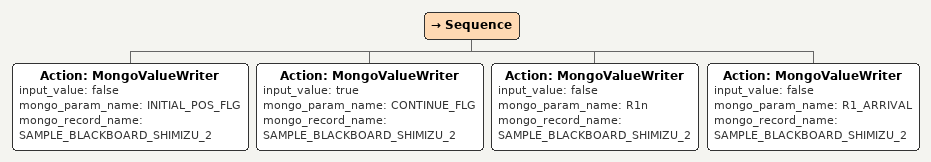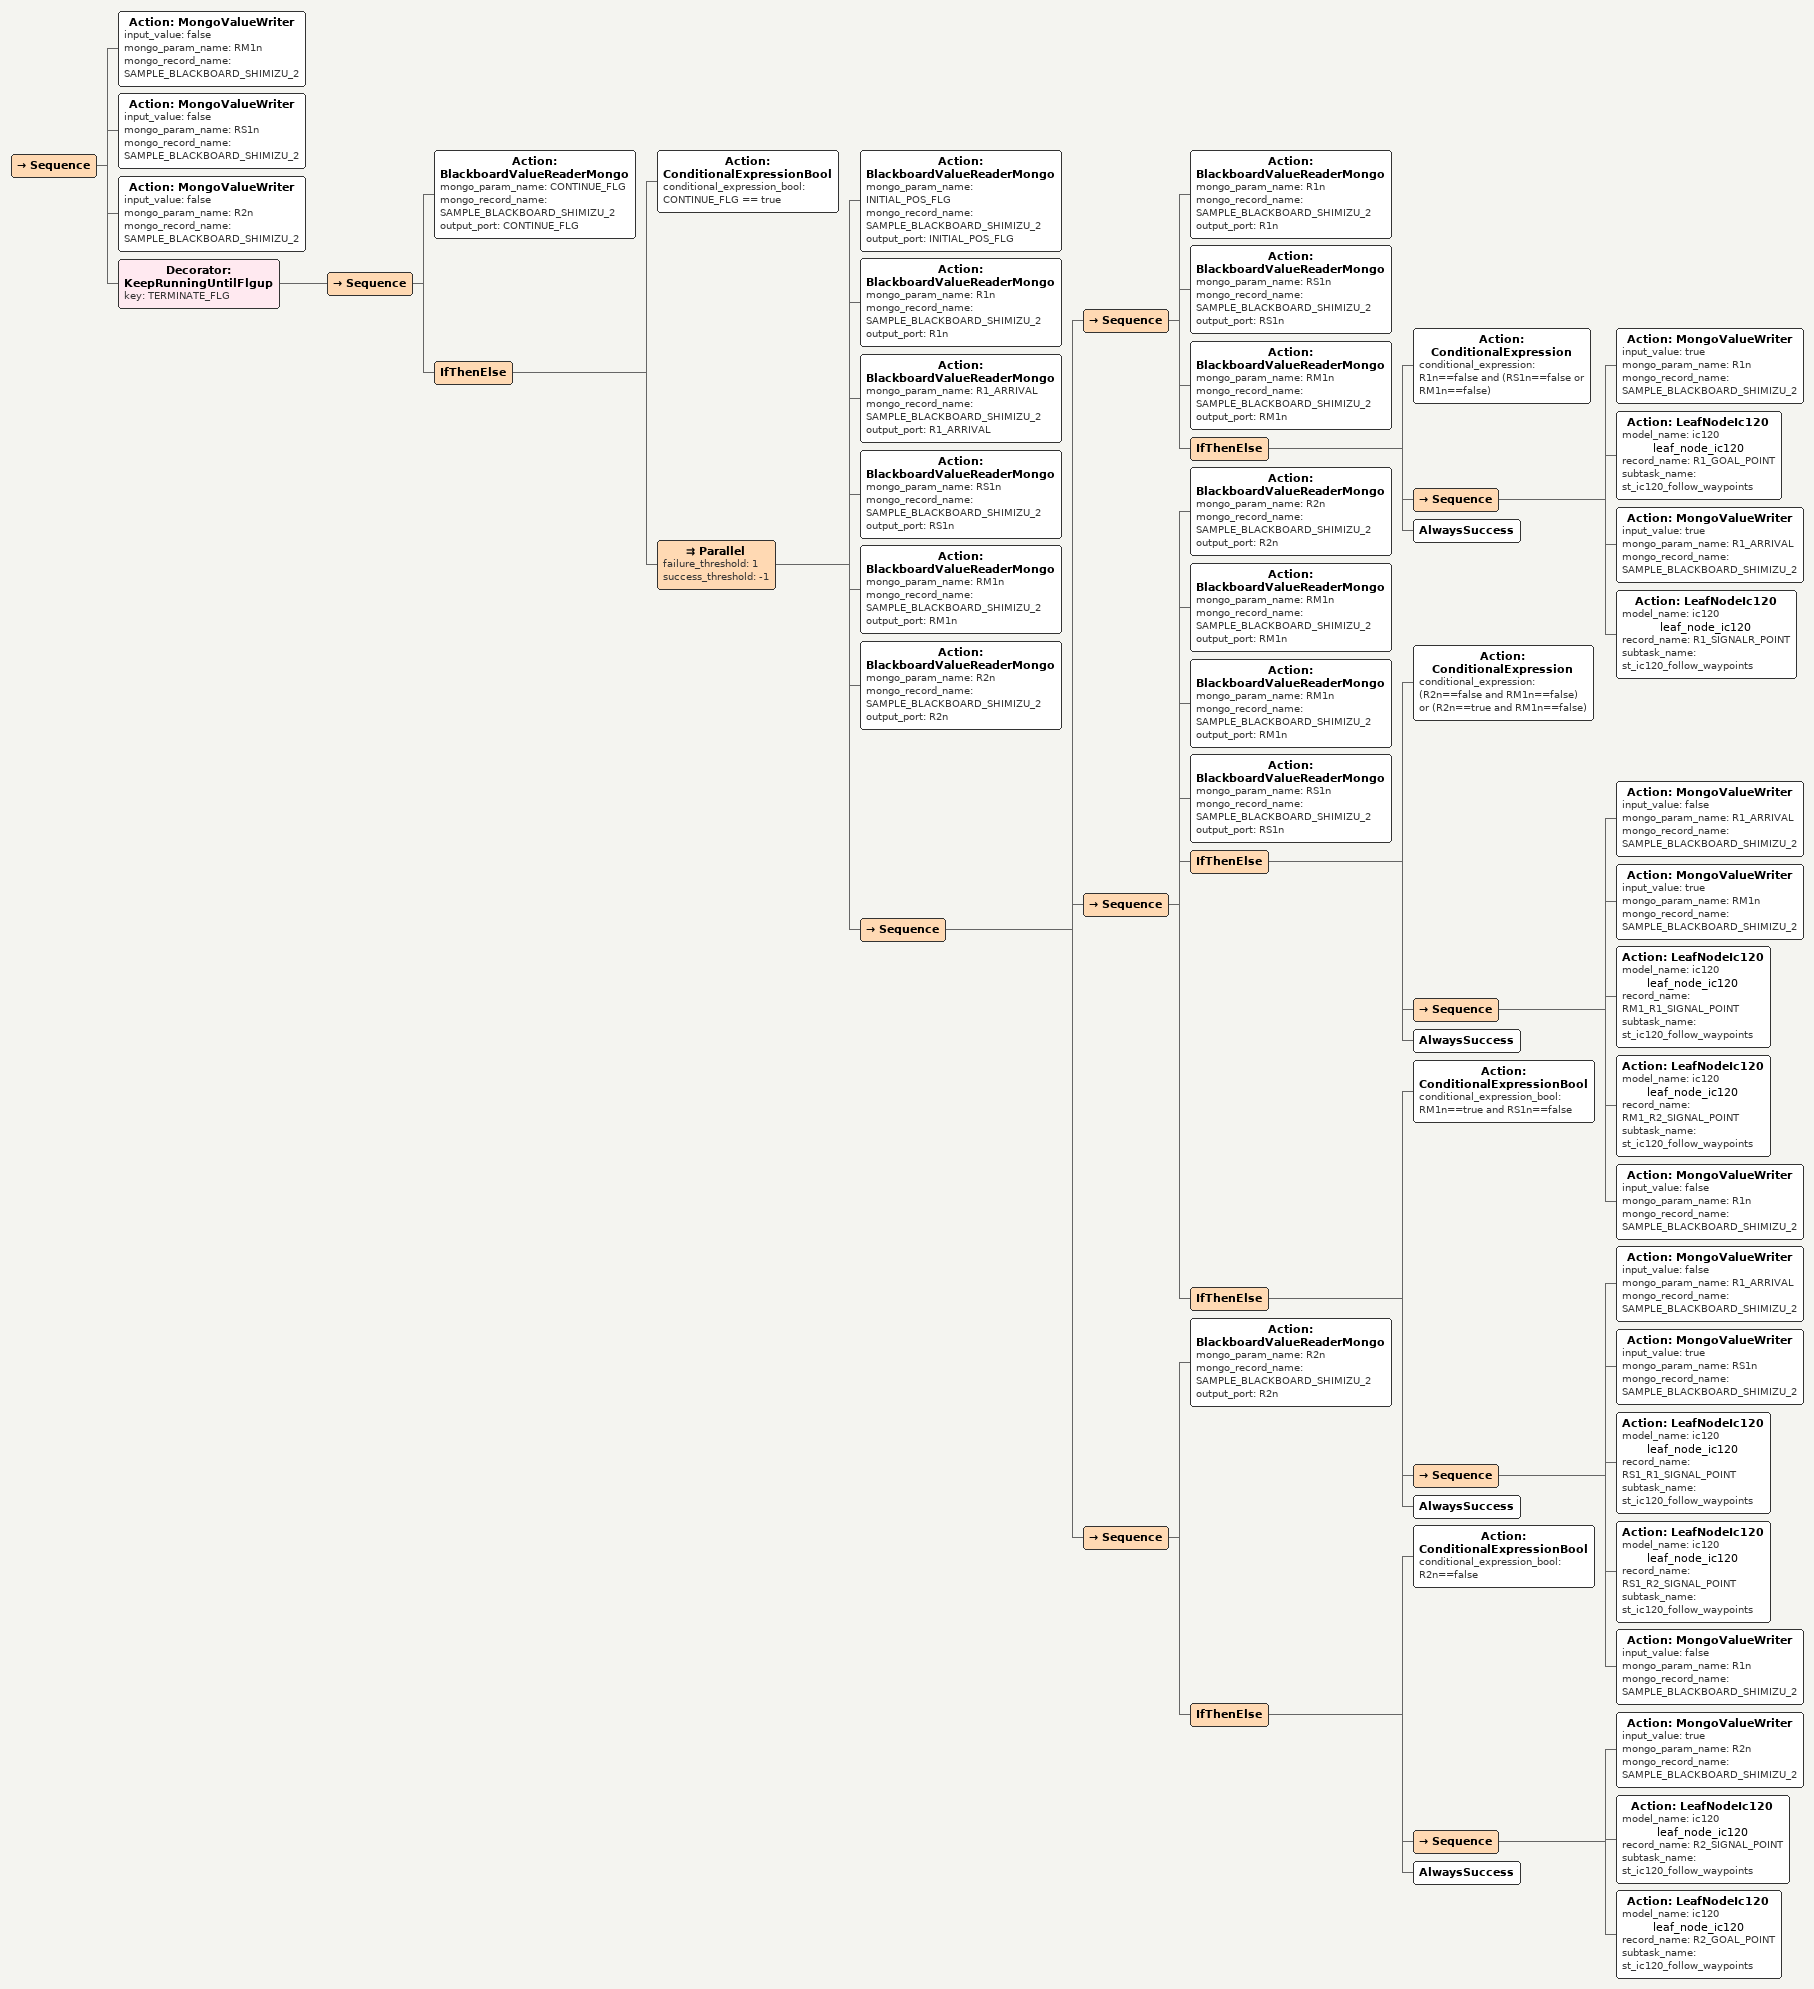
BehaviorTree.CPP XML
<Sequence>
    <Action ID="MongoValueWriter" input_value="false" mongo_param_name="INITIAL_POS_FLG" mongo_record_name="SAMPLE_BLACKBOARD_SHIMIZU_2"/>
    <Action ID="MongoValueWriter" input_value="true" mongo_param_name="CONTINUE_FLG" mongo_record_name="SAMPLE_BLACKBOARD_SHIMIZU_2"/>
    <Action ID="MongoValueWriter" input_value="false" mongo_param_name="R1n" mongo_record_name="SAMPLE_BLACKBOARD_SHIMIZU_2"/>
    <Action ID="MongoValueWriter" input_value="false" mongo_param_name="R1_ARRIVAL" mongo_record_name="SAMPLE_BLACKBOARD_SHIMIZU_2"/>
</Sequence>

<Sequence>
            <Action ID="MongoValueWriter" input_value="false" mongo_param_name="RM1n" mongo_record_name="SAMPLE_BLACKBOARD_SHIMIZU_2"/>
            <Action ID="MongoValueWriter" input_value="false" mongo_param_name="RS1n" mongo_record_name="SAMPLE_BLACKBOARD_SHIMIZU_2"/>
            <Action ID="MongoValueWriter" input_value="false" mongo_param_name="R2n" mongo_record_name="SAMPLE_BLACKBOARD_SHIMIZU_2"/>
            <Decorator ID="KeepRunningUntilFlgup" key="TERMINATE_FLG">
                <Sequence>
                    <Action ID="BlackboardValueReaderMongo" mongo_param_name="CONTINUE_FLG" mongo_record_name="SAMPLE_BLACKBOARD_SHIMIZU_2" output_port="CONTINUE_FLG"/>
                    <IfThenElse>
                        <Action ID="ConditionalExpressionBool" conditional_expression_bool="CONTINUE_FLG == true"/>
                        <Parallel failure_threshold="1" success_threshold="-1">
                            <Action ID="BlackboardValueReaderMongo" mongo_param_name="INITIAL_POS_FLG" mongo_record_name="SAMPLE_BLACKBOARD_SHIMIZU_2" output_port="INITIAL_POS_FLG"/>
                            <Action ID="BlackboardValueReaderMongo" mongo_param_name="R1n" mongo_record_name="SAMPLE_BLACKBOARD_SHIMIZU_2" output_port="R1n"/>
                            <Action ID="BlackboardValueReaderMongo" mongo_param_name="R1_ARRIVAL" mongo_record_name="SAMPLE_BLACKBOARD_SHIMIZU_2" output_port="R1_ARRIVAL"/>
                            <Action ID="BlackboardValueReaderMongo" mongo_param_name="RS1n" mongo_record_name="SAMPLE_BLACKBOARD_SHIMIZU_2" output_port="RS1n"/>
                            <Action ID="BlackboardValueReaderMongo" mongo_param_name="RM1n" mongo_record_name="SAMPLE_BLACKBOARD_SHIMIZU_2" output_port="RM1n"/>
                            <Action ID="BlackboardValueReaderMongo" mongo_param_name="R2n" mongo_record_name="SAMPLE_BLACKBOARD_SHIMIZU_2" output_port="R2n"/>
                            <Sequence>
                                <Sequence>
                                    <Action ID="BlackboardValueReaderMongo" mongo_param_name="R1n" mongo_record_name="SAMPLE_BLACKBOARD_SHIMIZU_2" output_port="R1n"/>
                                    <Action ID="BlackboardValueReaderMongo" mongo_param_name="RS1n" mongo_record_name="SAMPLE_BLACKBOARD_SHIMIZU_2" output_port="RS1n"/>
                                    <Action ID="BlackboardValueReaderMongo" mongo_param_name="RM1n" mongo_record_name="SAMPLE_BLACKBOARD_SHIMIZU_2" output_port="RM1n"/>
                                    <IfThenElse>
                                        <Action ID="ConditionalExpression" conditional_expression="R1n==false and 
(RS1n==false or RM1n==false)
"/>
                                        <Sequence>
                                            <Action ID="MongoValueWriter" input_value="true" mongo_param_name="R1n" mongo_record_name="SAMPLE_BLACKBOARD_SHIMIZU_2"/>
                                            <Action ID="LeafNodeIc120" model_name="ic120" name="leaf_node_ic120" record_name="R1_GOAL_POINT" subtask_name="st_ic120_follow_waypoints"/>
                                            <Action ID="MongoValueWriter" input_value="true" mongo_param_name="R1_ARRIVAL" mongo_record_name="SAMPLE_BLACKBOARD_SHIMIZU_2"/>
                                            <Action ID="LeafNodeIc120" model_name="ic120" name="leaf_node_ic120" record_name="R1_SIGNALR_POINT" subtask_name="st_ic120_follow_waypoints"/>
                                        </Sequence>
                                        <AlwaysSuccess/>
                                    </IfThenElse>
                                </Sequence>
                                <Sequence>
                                    <Action ID="BlackboardValueReaderMongo" mongo_param_name="R2n" mongo_record_name="SAMPLE_BLACKBOARD_SHIMIZU_2" output_port="R2n"/>
                                    <Action ID="BlackboardValueReaderMongo" mongo_param_name="RM1n" mongo_record_name="SAMPLE_BLACKBOARD_SHIMIZU_2" output_port="RM1n"/>
                                    <Action ID="BlackboardValueReaderMongo" mongo_param_name="RM1n" mongo_record_name="SAMPLE_BLACKBOARD_SHIMIZU_2" output_port="RM1n"/>
                                    <Action ID="BlackboardValueReaderMongo" mongo_param_name="RS1n" mongo_record_name="SAMPLE_BLACKBOARD_SHIMIZU_2" output_port="RS1n"/>
                                    <IfThenElse>
                                        <Action ID="ConditionalExpression" conditional_expression="(R2n==false and RM1n==false) or (R2n==true and RM1n==false)"/>
                                        <Sequence>
                                            <Action ID="MongoValueWriter" input_value="false" mongo_param_name="R1_ARRIVAL" mongo_record_name="SAMPLE_BLACKBOARD_SHIMIZU_2"/>
                                            <Action ID="MongoValueWriter" input_value="true" mongo_param_name="RM1n" mongo_record_name="SAMPLE_BLACKBOARD_SHIMIZU_2"/>
                                            <Action ID="LeafNodeIc120" model_name="ic120" name="leaf_node_ic120" record_name="RM1_R1_SIGNAL_POINT" subtask_name="st_ic120_follow_waypoints"/>
                                            <Action ID="LeafNodeIc120" model_name="ic120" name="leaf_node_ic120" record_name="RM1_R2_SIGNAL_POINT" subtask_name="st_ic120_follow_waypoints"/>
                                            <Action ID="MongoValueWriter" input_value="false" mongo_param_name="R1n" mongo_record_name="SAMPLE_BLACKBOARD_SHIMIZU_2"/>
                                        </Sequence>
                                        <AlwaysSuccess/>
                                    </IfThenElse>
                                    <IfThenElse>
                                        <Action ID="ConditionalExpressionBool" conditional_expression_bool="RM1n==true and RS1n==false"/>
                                        <Sequence>
                                            <Action ID="MongoValueWriter" input_value="false" mongo_param_name="R1_ARRIVAL" mongo_record_name="SAMPLE_BLACKBOARD_SHIMIZU_2"/>
                                            <Action ID="MongoValueWriter" input_value="true" mongo_param_name="RS1n" mongo_record_name="SAMPLE_BLACKBOARD_SHIMIZU_2"/>
                                            <Action ID="LeafNodeIc120" model_name="ic120" name="leaf_node_ic120" record_name="RS1_R1_SIGNAL_POINT" subtask_name="st_ic120_follow_waypoints"/>
                                            <Action ID="LeafNodeIc120" model_name="ic120" name="leaf_node_ic120" record_name="RS1_R2_SIGNAL_POINT" subtask_name="st_ic120_follow_waypoints"/>
                                            <Action ID="MongoValueWriter" input_value="false" mongo_param_name="R1n" mongo_record_name="SAMPLE_BLACKBOARD_SHIMIZU_2"/>
                                        </Sequence>
                                        <AlwaysSuccess/>
                                    </IfThenElse>
                                </Sequence>
                                <Sequence>
                                    <Action ID="BlackboardValueReaderMongo" mongo_param_name="R2n" mongo_record_name="SAMPLE_BLACKBOARD_SHIMIZU_2" output_port="R2n"/>
                                    <IfThenElse>
                                        <Action ID="ConditionalExpressionBool" conditional_expression_bool="R2n==false"/>
                                        <Sequence>
                                            <Action ID="MongoValueWriter" input_value="true" mongo_param_name="R2n" mongo_record_name="SAMPLE_BLACKBOARD_SHIMIZU_2"/>
                                            <Action ID="LeafNodeIc120" model_name="ic120" name="leaf_node_ic120" record_name="R2_SIGNAL_POINT" subtask_name="st_ic120_follow_waypoints"/>
                                            <Action ID="LeafNodeIc120" model_name="ic120" name="leaf_node_ic120" record_name="R2_GOAL_POINT" subtask_name="st_ic120_follow_waypoints"/>
                                        </Sequence>
                                        <AlwaysSuccess/>
                                    </IfThenElse>
                                </Sequence>
                            </Sequence>
                        </Parallel>
                    </IfThenElse>
                </Sequence>
            </Decorator>
        </Sequence>
